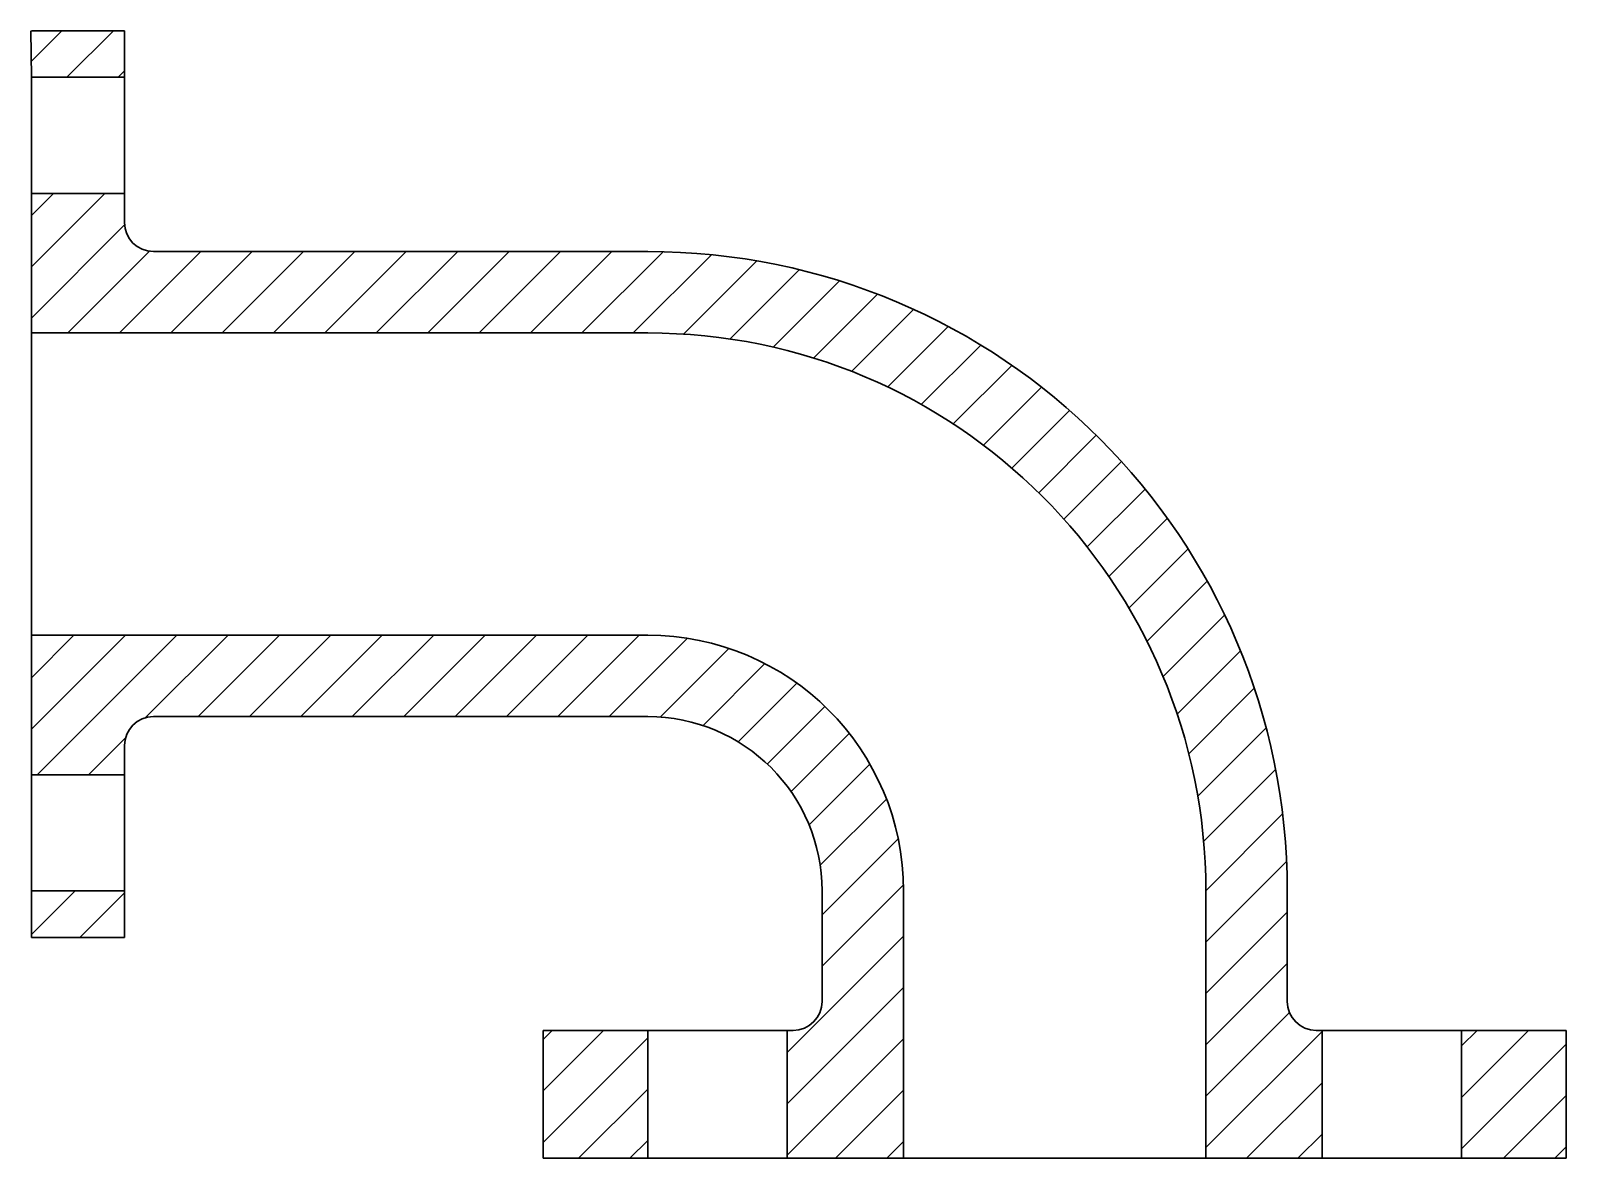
# Model space of a CAD drawing. Header units: inches. Extents: x 1472 to 2182, y 659 to 1180.
import ezdxf

# ---------------------------------------------------------------- set-up
doc = ezdxf.new("R2010")
doc.units = ezdxf.units.IN
doc.header["$MEASUREMENT"] = 0
doc.layers.add('Contur', color=6, linetype='Continuous', lineweight=30, plot=False)
doc.layers.add('Hasurea', color=4, linetype='Continuous', lineweight=30, plot=False)

msp = doc.modelspace()

# ---------------------------------------------------------------- hatches: boundary and pattern name
at = {"layer": 'Hasurea'}
h = msp.add_hatch(dxfattribs=at)
h.set_pattern_fill('ANSI31', color=256, scale=134.347209)
h.set_pattern_definition([(45, (-2641.014, -2020.973), (-11.87473, 11.87473), [])])
h.paths.add_polyline_path([(1757.35, 1078.35), (1528.95, 1078.35, -0.414214), (1515.52, 1091.78), (1515.52, 1105.22), (1472.53, 1105.22), (1472.53, 1040.73), (1757.35, 1040.73, -0.414214), (2015.29, 782.78), (2015.29, 659.18), (2069.03, 659.18), (2069.03, 718.3), (2066.34, 718.3, -0.414214), (2052.91, 731.73), (2052.91, 782.78, 0.414214)])
h.paths.add_polyline_path([(1757.35, 901.01), (1472.53, 901.01), (1472.53, 836.52), (1515.52, 836.52), (1515.52, 849.96, -0.414214), (1528.95, 863.39), (1757.35, 863.39, -0.414214), (1837.95, 782.78), (1837.95, 731.73, -0.414214), (1824.52, 718.3), (1821.83, 718.3), (1821.83, 659.18), (1875.57, 659.18), (1875.57, 782.78, 0.414214)], flags=17)
h.paths.add_polyline_path([(1515.52, 782.78), (1472.53, 782.78), (1472.53, 761.29), (1515.52, 761.29)], flags=16)
h.paths.add_polyline_path([(1515.52, 1180.45), (1472.53, 1180.45), (1472.53, 1158.95), (1515.52, 1158.95)])
h.paths.add_polyline_path([(1757.35, 718.3), (1708.98, 718.3), (1708.98, 659.18), (1757.35, 659.18)], flags=16)
h.paths.add_polyline_path([(2181.88, 718.3), (2133.52, 718.3), (2133.52, 659.18), (2181.88, 659.18)])

# ---------------------------------------------------------------- linework, layer by layer
at = {"layer": 'Contur'}
for p, q in [((1472.53, 1158.95), (1472.19, 1180.45)), ((1472.53, 1180.45), (1515.52, 1180.45)), ((1515.52, 1180.45), (1515.52, 1132.09)), ((1472.53, 1158.95), (1515.52, 1158.95)), ((1472.53, 1105.22), (1472.53, 1158.95)), ((1515.52, 1132.09), (1515.52, 1091.78)), ((1472.53, 1105.22), (1515.52, 1105.22)), ((1472.53, 1105.22), (1472.53, 836.52)), ((1528.95, 1078.35), (1757.35, 1078.35)), ((1472.53, 1040.73), (1757.35, 1040.73)), ((1472.53, 901.01), (1757.35, 901.01)), ((1528.95, 863.39), (1757.35, 863.39)), ((1515.52, 849.96), (1515.52, 761.29)), ((1472.53, 836.52), (1515.52, 836.52)), ((1472.53, 782.78), (1472.53, 836.52)), ((1472.53, 782.78), (1515.52, 782.78)), ((1472.53, 782.78), (1472.53, 761.29)), ((1837.95, 731.73), (1837.95, 782.78)), ((1875.57, 659.18), (1875.57, 782.78)), ((2015.29, 782.78), (2015.29, 659.18)), ((2052.91, 731.73), (2052.91, 782.78)), ((1515.52, 761.29), (1472.53, 761.29)), ((1708.98, 659.18), (1708.98, 718.3)), ((1708.98, 718.3), (1789.59, 718.3)), ((1757.35, 718.3), (1757.35, 659.18)), ((1789.59, 718.3), (1824.52, 718.3)), ((1821.83, 718.3), (1821.83, 659.18)), ((2066.34, 718.3), (2101.27, 718.3)), ((2069.03, 718.3), (2069.03, 659.18)), ((2101.27, 718.3), (2133.52, 718.3)), ((2133.52, 718.3), (2133.52, 659.18)), ((2133.52, 718.3), (2181.88, 718.3)), ((2181.88, 659.18), (2181.88, 718.3)), ((1708.98, 659.18), (2181.88, 659.18))]:
    msp.add_line(p, q, dxfattribs=at)
for centre, radius, start, end in [((1528.95, 1091.78), 13.43, 180, 270), ((1757.35, 782.78), 295.56, 0, 90), ((1757.35, 782.78), 257.95, 0, 90), ((1757.35, 782.78), 118.23, 0, 90), ((1528.95, 849.96), 13.43, 90, 180), ((1757.35, 782.78), 80.61, 0, 90), ((1824.52, 731.73), 13.43, 270, 0), ((2066.34, 731.73), 13.43, 180, 270)]:
    msp.add_arc(centre, radius, start, end, dxfattribs=at)

doc.saveas('drawing.dxf')
